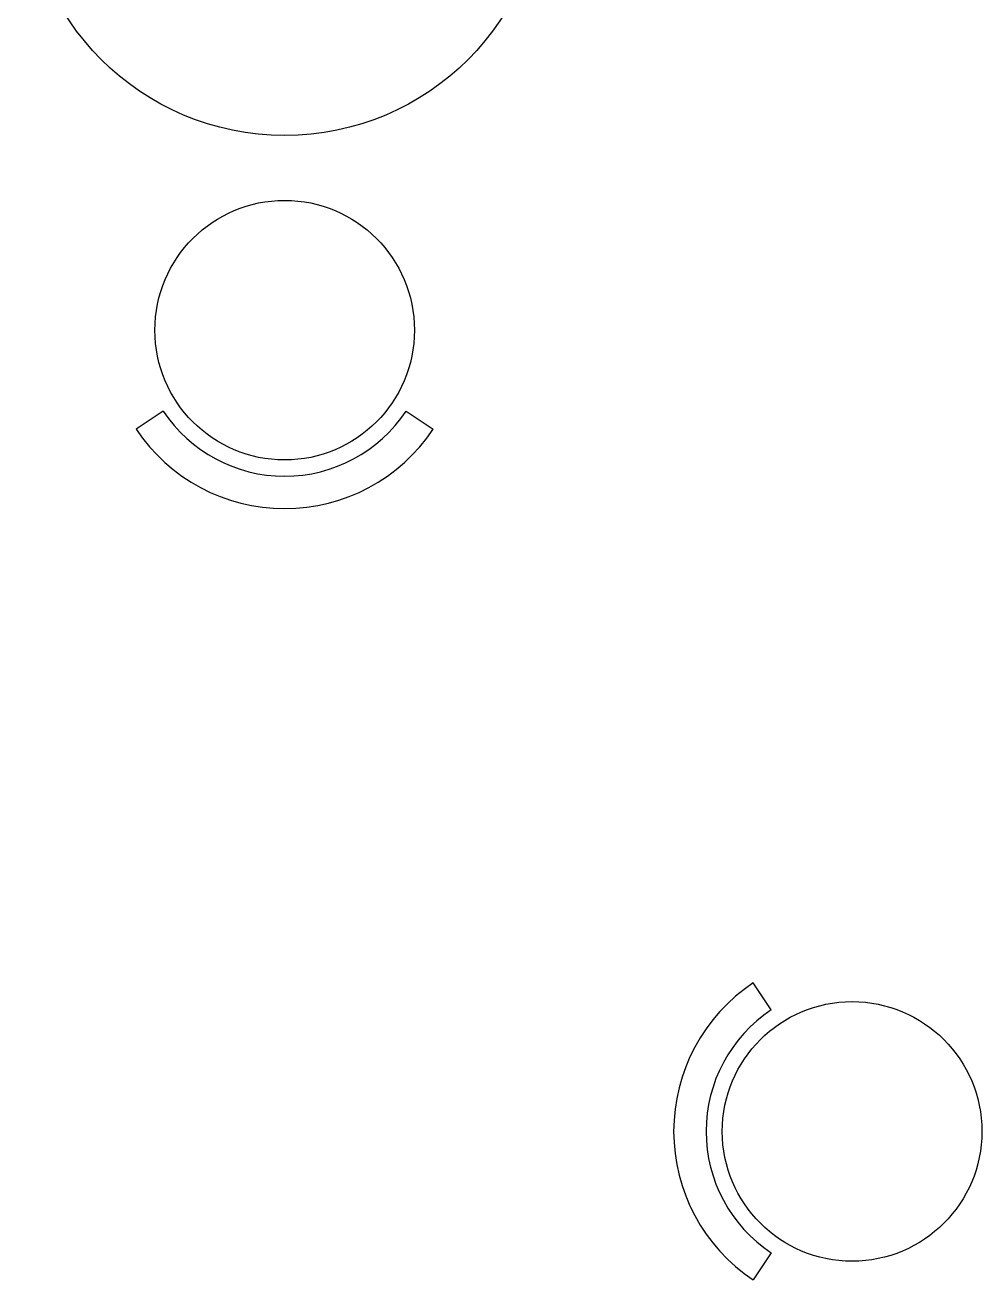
# Model space of a CAD drawing. Header units: millimetres. Extents: x 209.8 to 281.8, y 45 to 110.
# Drawn here: x 237.975 to 239.449, y 83.542 to 85.476 of the extents above; entities that cross this region are included whole.
import ezdxf

# ---------------------------------------------------------------- set-up
doc = ezdxf.new("R2010")
doc.units = ezdxf.units.MM
doc.header["$LTSCALE"] = 0.65
doc.layers.add('mobiliario', color=30, linetype='Continuous')

msp = doc.modelspace()

# ---------------------------------------------------------------- linework, layer by layer
at = {"layer": 'mobiliario'}
for p, q in [((238.1873, 84.881), (238.1457, 84.8533)), ((238.5618, 84.881), (238.6034, 84.8533)), ((239.1244, 83.9586), (239.0966, 84.0002)), ((239.1244, 83.5841), (239.0966, 83.5425))]:
    msp.add_line(p, q, dxfattribs=at)
for centre, radius in [((238.3746, 85.7058), 0.4), ((238.3746, 85.0058), 0.2), ((239.2491, 83.7713), 0.2)]:
    msp.add_circle(centre, radius, dxfattribs=at)
for centre, radius, start, end in [((238.3746, 85.0058), 0.225, 213.6807, 326.3193), ((238.3746, 85.0058), 0.275, 213.6807, 326.3193), ((239.2491, 83.7713), 0.275, 123.6807, 236.3193), ((239.2491, 83.7713), 0.225, 123.6807, 236.3193)]:
    msp.add_arc(centre, radius, start, end, dxfattribs=at)

doc.saveas('drawing.dxf')
